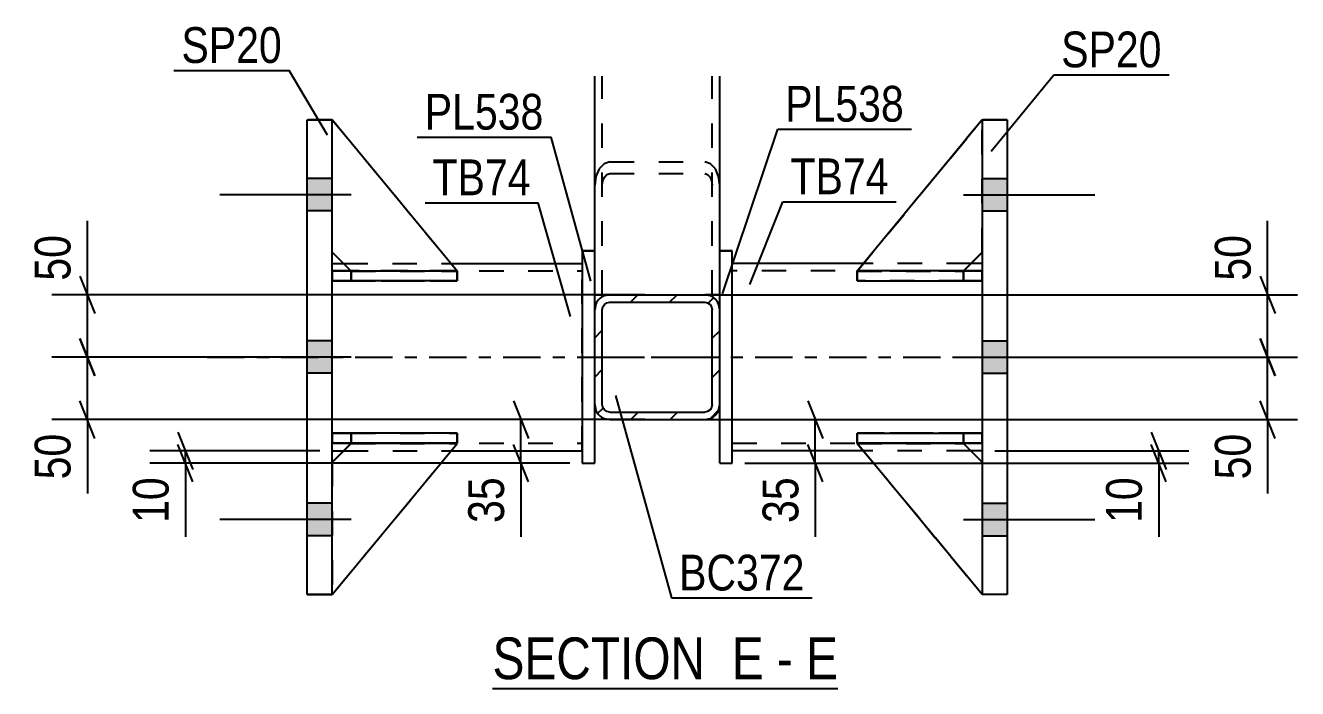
# Model space of a CAD drawing. Header units: millimetres. Extents: x 0 to 841, y 0 to 594.
# Drawn here: x 183.8 to 285.5, y 155.9 to 209 of the extents above; entities that cross this region are included whole.
import ezdxf

# ---------------------------------------------------------------- set-up
doc = ezdxf.new("R2010")
doc.units = ezdxf.units.MM
doc.linetypes.add('DXK_LINE_DOT2', pattern=[3.9198, 1.9599, -1.9599])
doc.linetypes.add('DXK_LINE_DOT3', pattern=[5.9187, 2.979, -0.9799, 0.9799, -0.9799])
doc.styles.add('Arial Narrow', font='ARIALN.TTF', dxfattribs={"height": 0.2})

# ---------------------------------------------------------------- blocks, each defined once
blk = doc.blocks.new('Unknown-318893565-15 - 6550')
at = {"color": 6, "linetype": 'Continuous'}
blk.add_line((221.13, 155.94), (248.77, 155.94), dxfattribs=at)
at = {"color": 0, "linetype": 'Continuous'}
for points in [[(239.23, 156.69), (239.23, 160.19), (221.13, 160.19), (221.13, 156.69)], [(242.84, 156.69), (242.84, 160.19), (240.28, 160.19), (240.28, 156.69)], [(245.17, 156.69), (245.17, 160.19), (243.89, 160.19), (243.89, 156.69)], [(248.77, 156.69), (248.77, 160.19), (246.22, 160.19), (246.22, 156.69)]]:
    blk.add_wipeout(points, dxfattribs=at)
at = {"color": 7, "linetype": 'Continuous', "style": 'Arial Narrow'}
for s, p in [('SECTION ', (221.13, 156.69)), ('E', (240.28, 156.69)), ('E', (246.22, 156.69)), ('-', (243.89, 156.69))]:
    blk.add_text(s, height=3.34, dxfattribs=at).set_placement(p)
blk = doc.blocks.new('Part-318893565-6552 - 6550')
at = {"color": 2, "linetype": 'Continuous'}
for p, q in [((250.32, 189.38), (250.31, 189.38)), ((250.31, 189.38), (250.31, 188.58)), ((260.31, 189.38), (251.55, 189.38)), ((260.31, 189.38), (260.31, 189.38)), ((260.31, 189.38), (260.31, 188.58)), ((250.31, 188.58), (260.31, 188.58))]:
    blk.add_line(p, q, dxfattribs=at)
at = {"color": 7, "linetype": 'DXK_LINE_DOT2'}
for p, q in [((251.55, 189.38), (250.32, 189.38)), ((258.81, 189.38), (250.32, 189.38)), ((258.81, 189.38), (260.31, 189.38)), ((258.81, 189.38), (258.81, 188.58)), ((260.31, 189.38), (260.31, 189.38)), ((250.31, 188.58), (258.81, 188.58)), ((258.81, 188.58), (260.31, 188.58))]:
    blk.add_line(p, q, dxfattribs=at)
blk = doc.blocks.new('Part-318893565-6553 - 6550')
at = {"color": 2, "linetype": 'Continuous'}
for p, q in [((209.81, 175.57), (208.31, 174.07)), ((208.31, 163.48), (218.31, 175.57)), ((218.31, 175.57), (209.81, 175.57)), ((209.81, 175.57), (209.81, 175.57)), ((218.31, 175.57), (218.31, 175.57))]:
    blk.add_line(p, q, dxfattribs=at)
at = {"color": 7, "linetype": 'DXK_LINE_DOT2'}
for p, q in [((208.31, 174.07), (209.81, 175.57)), ((208.31, 163.48), (218.31, 175.57)), ((209.81, 175.57), (218.31, 175.57)), ((208.31, 174.07), (208.31, 163.48))]:
    blk.add_line(p, q, dxfattribs=at)
blk = doc.blocks.new('Part-318893565-6554 - 6550')
at = {"color": 7, "linetype": 'DXK_LINE_DOT2'}
for p, q in [((209.81, 175.57), (208.31, 174.07)), ((208.31, 163.48), (218.31, 175.57)), ((208.31, 174.07), (209.81, 175.57)), ((208.31, 163.48), (218.31, 175.57)), ((218.31, 175.57), (209.81, 175.57)), ((209.81, 175.57), (209.81, 175.57)), ((209.81, 175.57), (218.31, 175.57)), ((218.31, 175.57), (218.31, 175.57)), ((208.31, 174.07), (208.31, 163.48))]:
    blk.add_line(p, q, dxfattribs=at)
blk = doc.blocks.new('Part-318893565-6694 - 6550')
at = {"color": 2, "linetype": 'Continuous'}
for p, q in [((228.31, 190.98), (229.31, 190.98)), ((228.31, 190.98), (228.31, 173.98)), ((229.31, 186.27), (229.31, 190.98)), ((229.31, 173.98), (229.31, 178.67)), ((228.31, 173.98), (229.31, 173.98))]:
    blk.add_line(p, q, dxfattribs=at)
at = {"color": 7, "linetype": 'DXK_LINE_DOT2'}
for p, q in [((229.31, 190.98), (228.31, 190.98)), ((229.31, 190.98), (229.31, 190.98)), ((229.31, 178.67), (229.31, 186.27)), ((228.31, 173.98), (229.31, 173.98))]:
    blk.add_line(p, q, dxfattribs=at)
blk = doc.blocks.new('Part-318893565-6555 - 6550')
at = {"color": 2, "linetype": 'Continuous'}
for p, q in [((218.31, 189.37), (208.31, 201.48)), ((209.8, 189.38), (208.31, 190.87)), ((217.06, 189.37), (218.31, 189.37)), ((218.31, 189.37), (218.31, 189.37))]:
    blk.add_line(p, q, dxfattribs=at)
at = {"color": 7, "linetype": 'DXK_LINE_DOT2'}
for p, q in [((208.31, 190.87), (208.31, 201.48)), ((208.31, 201.48), (218.31, 189.37)), ((209.81, 189.37), (208.31, 190.87)), ((209.81, 189.37), (209.8, 189.38)), ((218.31, 189.37), (209.81, 189.37)), ((209.81, 189.37), (209.81, 189.37)), ((209.81, 189.37), (217.06, 189.37))]:
    blk.add_line(p, q, dxfattribs=at)
blk = doc.blocks.new('Part-318893565-6556 - 6550')
at = {"color": 7, "linetype": 'DXK_LINE_DOT2'}
for p, q in [((208.31, 190.87), (208.31, 201.48)), ((208.31, 201.48), (218.31, 189.37)), ((208.31, 201.48), (218.31, 189.37)), ((209.81, 189.37), (208.31, 190.87)), ((209.81, 189.37), (208.31, 190.87)), ((218.31, 189.37), (209.81, 189.37)), ((209.81, 189.37), (209.81, 189.37)), ((209.81, 189.37), (218.31, 189.37)), ((218.31, 189.37), (218.31, 189.37))]:
    blk.add_line(p, q, dxfattribs=at)
blk = doc.blocks.new('Part-318893565-6557 - 6550')
at = {"color": 7, "linetype": 'DXK_LINE_DOT2'}
for p, q in [((208.31, 176.38), (209.81, 176.38)), ((218.31, 176.38), (208.31, 176.38)), ((208.31, 176.38), (208.31, 176.38)), ((208.31, 176.38), (208.31, 175.58)), ((208.31, 176.38), (208.31, 175.58)), ((209.81, 176.38), (218.31, 176.38)), ((209.81, 176.38), (209.81, 175.58)), ((218.31, 176.38), (218.31, 175.58)), ((209.81, 175.58), (208.31, 175.58)), ((208.31, 175.58), (218.31, 175.58)), ((208.31, 175.58), (208.31, 175.58)), ((218.31, 175.58), (209.81, 175.58))]:
    blk.add_line(p, q, dxfattribs=at)
blk = doc.blocks.new('Part-318893565-6558 - 6550')
at = {"color": 7, "linetype": 'DXK_LINE_DOT2'}
for p, q in [((208.31, 189.38), (209.81, 189.38)), ((218.07, 189.38), (208.31, 189.38)), ((208.31, 189.38), (208.31, 189.38)), ((208.31, 189.38), (208.31, 188.58)), ((208.31, 189.38), (208.31, 188.58)), ((209.81, 189.38), (218.31, 189.38)), ((209.81, 189.38), (209.81, 188.58)), ((218.31, 189.38), (218.31, 188.58)), ((209.81, 188.58), (208.31, 188.58)), ((208.31, 188.58), (218.31, 188.58)), ((208.31, 188.58), (208.31, 188.58)), ((218.31, 188.58), (209.81, 188.58))]:
    blk.add_line(p, q, dxfattribs=at)
blk = doc.blocks.new('Part-318893565-6682 - 6550')
at = {"color": 2, "linetype": 'Continuous'}
for p, q in [((260.31, 201.48), (250.31, 189.37)), ((258.82, 189.38), (260.31, 190.87)), ((251.55, 189.37), (250.31, 189.37)), ((250.31, 189.37), (250.31, 189.37))]:
    blk.add_line(p, q, dxfattribs=at)
at = {"color": 7, "linetype": 'DXK_LINE_DOT2'}
for p, q in [((250.31, 189.37), (260.31, 201.48)), ((260.31, 190.87), (260.31, 201.48)), ((258.81, 189.37), (260.31, 190.87)), ((258.81, 189.37), (250.31, 189.37)), ((258.81, 189.37), (251.55, 189.37)), ((258.81, 189.37), (258.82, 189.38)), ((258.81, 189.37), (258.81, 189.37))]:
    blk.add_line(p, q, dxfattribs=at)
blk = doc.blocks.new('Part-318893565-6559 - 6550')
at = {"color": 2, "linetype": 'Continuous'}
for p, q in [((208.31, 175.58), (208.31, 176.38)), ((218.31, 176.38), (208.31, 176.38)), ((218.31, 175.58), (218.31, 176.38)), ((218.31, 175.58), (208.31, 175.58)), ((208.31, 175.58), (208.31, 175.58))]:
    blk.add_line(p, q, dxfattribs=at)
at = {"color": 7, "linetype": 'DXK_LINE_DOT2'}
for p, q in [((209.81, 176.38), (208.31, 176.38)), ((209.81, 175.58), (209.81, 176.38)), ((218.31, 176.38), (209.81, 176.38)), ((208.31, 175.58), (209.81, 175.58)), ((209.81, 175.58), (218.31, 175.58))]:
    blk.add_line(p, q, dxfattribs=at)
blk = doc.blocks.new('Part-318893565-6560 - 6550')
at = {"color": 2, "linetype": 'Continuous'}
for p, q in [((208.31, 188.58), (208.31, 189.38)), ((208.31, 189.38), (217.06, 189.38)), ((218.31, 189.38), (218.3, 189.38)), ((218.31, 188.58), (218.31, 189.38)), ((218.31, 188.58), (208.31, 188.58)), ((208.31, 188.58), (208.31, 188.58))]:
    blk.add_line(p, q, dxfattribs=at)
at = {"color": 7, "linetype": 'DXK_LINE_DOT2'}
for p, q in [((209.81, 189.38), (208.31, 189.38)), ((209.81, 188.58), (209.81, 189.38)), ((218.3, 189.38), (209.81, 189.38)), ((217.06, 189.38), (218.3, 189.38)), ((208.31, 188.58), (209.81, 188.58)), ((209.81, 188.58), (218.31, 188.58))]:
    blk.add_line(p, q, dxfattribs=at)
blk = doc.blocks.new('Part-318893565-6565 - 6550')
at = {"color": 2, "linetype": 'Continuous'}
for p, q in [((260.31, 201.48), (262.31, 201.48)), ((260.31, 201.48), (260.31, 201.48)), ((260.31, 201.48), (260.31, 163.48)), ((262.31, 201.48), (262.31, 201.48)), ((262.31, 201.48), (262.31, 163.48)), ((262.31, 163.48), (260.31, 163.48))]:
    blk.add_line(p, q, dxfattribs=at)
at = {"color": 7, "linetype": 'DXK_LINE_DOT2'}
for p, q in [((262.31, 201.48), (260.31, 201.48)), ((260.31, 201.48), (260.31, 201.48)), ((262.31, 201.48), (262.31, 201.48)), ((262.31, 163.48), (260.31, 163.48))]:
    blk.add_line(p, q, dxfattribs=at)
blk = doc.blocks.new('Part-318893565-6683 - 6550')
at = {"color": 7, "linetype": 'DXK_LINE_DOT2'}
for p, q in [((250.31, 175.57), (258.81, 175.57)), ((260.31, 163.48), (250.31, 175.57)), ((250.31, 175.57), (250.31, 175.57)), ((258.81, 175.57), (250.31, 175.57)), ((250.31, 175.57), (260.31, 163.48)), ((258.81, 175.57), (260.31, 174.07)), ((258.81, 175.57), (258.81, 175.57)), ((260.31, 174.07), (258.81, 175.57)), ((260.31, 174.07), (260.31, 163.48))]:
    blk.add_line(p, q, dxfattribs=at)
blk = doc.blocks.new('Part-318893565-6570 - 6550')
at = {"color": 2, "linetype": 'Continuous'}
for p, q in [((206.31, 201.48), (206.31, 201.48)), ((206.31, 201.48), (208.31, 201.48)), ((206.31, 163.48), (206.31, 201.48)), ((208.31, 201.48), (208.31, 201.48)), ((208.31, 163.48), (208.31, 201.48)), ((208.31, 163.48), (206.31, 163.48))]:
    blk.add_line(p, q, dxfattribs=at)
at = {"color": 7, "linetype": 'DXK_LINE_DOT2'}
for p, q in [((208.31, 201.48), (206.31, 201.48)), ((206.31, 201.48), (206.31, 201.48)), ((208.31, 201.48), (208.31, 201.48)), ((206.31, 163.48), (208.31, 163.48))]:
    blk.add_line(p, q, dxfattribs=at)
blk = doc.blocks.new('Bolt-318893565-6653 - 6550')
at = {"linetype": 'Continuous'}
for points in [[(208.31, 194.18), (208.31, 196.78), (206.31, 196.78), (206.31, 194.18)], [(208.31, 194.18), (208.31, 196.78), (206.31, 196.78), (206.31, 194.18)], [(208.31, 194.18), (208.31, 196.78), (206.31, 196.78), (206.31, 194.18)], [(208.31, 181.18), (208.31, 183.78), (206.31, 183.78), (206.31, 181.18)], [(208.31, 181.18), (208.31, 183.78), (206.31, 183.78), (206.31, 181.18)], [(208.31, 168.18), (208.31, 170.78), (206.31, 170.78), (206.31, 168.18)], [(208.31, 168.18), (208.31, 170.78), (206.31, 170.78), (206.31, 168.18)], [(208.31, 168.18), (208.31, 170.78), (206.31, 170.78), (206.31, 168.18)]]:
    blk.add_hatch(color=1, dxfattribs=at).paths.add_polyline_path(points)
at = {"color": 1, "linetype": 'Continuous'}
for p, q in [((208.31, 196.78), (206.31, 196.78)), ((208.31, 196.78), (206.31, 196.78)), ((208.31, 196.78), (206.31, 196.78)), ((209.81, 195.48), (199.31, 195.48)), ((209.81, 195.48), (199.31, 195.48)), ((209.81, 195.48), (199.31, 195.48)), ((208.31, 194.18), (206.31, 194.18)), ((208.31, 194.18), (206.31, 194.18)), ((208.31, 194.18), (206.31, 194.18)), ((208.31, 183.78), (206.31, 183.78)), ((208.31, 183.78), (206.31, 183.78)), ((209.81, 182.48), (199.31, 182.48)), ((209.81, 182.48), (199.31, 182.48)), ((208.31, 181.18), (206.31, 181.18)), ((208.31, 181.18), (206.31, 181.18)), ((208.31, 170.78), (206.31, 170.78)), ((208.31, 170.78), (206.31, 170.78)), ((208.31, 170.78), (206.31, 170.78)), ((209.81, 169.48), (199.31, 169.48)), ((209.81, 169.48), (199.31, 169.48)), ((209.81, 169.48), (199.31, 169.48)), ((208.31, 168.18), (206.31, 168.18)), ((208.31, 168.18), (206.31, 168.18)), ((208.31, 168.18), (206.31, 168.18))]:
    blk.add_line(p, q, dxfattribs=at)
blk = doc.blocks.new('Bolt-318893565-6654 - 6550')
at = {"linetype": 'Continuous'}
for points in [[(262.31, 194.18), (262.31, 196.78), (260.31, 196.78), (260.31, 194.18)], [(262.31, 194.18), (262.31, 196.78), (260.31, 196.78), (260.31, 194.18)], [(262.31, 194.18), (262.31, 196.78), (260.31, 196.78), (260.31, 194.18)], [(262.31, 181.18), (262.31, 183.78), (260.31, 183.78), (260.31, 181.18)], [(262.31, 181.18), (262.31, 183.78), (260.31, 183.78), (260.31, 181.18)], [(262.31, 168.18), (262.31, 170.78), (260.31, 170.78), (260.31, 168.18)], [(262.31, 168.18), (262.31, 170.78), (260.31, 170.78), (260.31, 168.18)], [(262.31, 168.18), (262.31, 170.78), (260.31, 170.78), (260.31, 168.18)]]:
    blk.add_hatch(color=1, dxfattribs=at).paths.add_polyline_path(points)
at = {"color": 1, "linetype": 'Continuous'}
for p, q in [((260.31, 196.78), (262.31, 196.78)), ((260.31, 196.78), (262.31, 196.78)), ((260.31, 196.78), (262.31, 196.78)), ((258.81, 195.48), (269.31, 195.48)), ((258.81, 195.48), (269.31, 195.48)), ((258.81, 195.48), (269.31, 195.48)), ((260.31, 194.18), (262.31, 194.18)), ((260.31, 194.18), (262.31, 194.18)), ((260.31, 194.18), (262.31, 194.18)), ((260.31, 183.78), (262.31, 183.78)), ((260.31, 183.78), (262.31, 183.78)), ((258.81, 182.48), (269.31, 182.48)), ((258.81, 182.48), (269.31, 182.48)), ((260.31, 181.18), (262.31, 181.18)), ((260.31, 181.18), (262.31, 181.18)), ((260.31, 170.78), (262.31, 170.78)), ((260.31, 170.78), (262.31, 170.78)), ((260.31, 170.78), (262.31, 170.78)), ((258.81, 169.48), (269.31, 169.48)), ((258.81, 169.48), (269.31, 169.48)), ((258.81, 169.48), (269.31, 169.48)), ((260.31, 168.18), (262.31, 168.18)), ((260.31, 168.18), (262.31, 168.18)), ((260.31, 168.18), (262.31, 168.18))]:
    blk.add_line(p, q, dxfattribs=at)
blk = doc.blocks.new('Part-318893565-6678 - 6550')
at = {"color": 2, "linetype": 'Continuous'}
for p, q in [((250.31, 176.38), (260.31, 176.38)), ((250.31, 176.38), (250.31, 175.58)), ((260.31, 176.38), (260.31, 176.38)), ((260.31, 175.58), (260.31, 176.38)), ((260.31, 175.58), (250.31, 175.58))]:
    blk.add_line(p, q, dxfattribs=at)
at = {"color": 7, "linetype": 'DXK_LINE_DOT2'}
for p, q in [((258.81, 176.38), (250.31, 176.38)), ((260.31, 176.38), (258.81, 176.38)), ((258.81, 176.38), (258.81, 175.58)), ((260.31, 176.38), (260.31, 176.38)), ((250.31, 175.58), (258.81, 175.58)), ((258.81, 175.58), (260.31, 175.58))]:
    blk.add_line(p, q, dxfattribs=at)
blk = doc.blocks.new('Part-318893565-6679 - 6550')
at = {"color": 7, "linetype": 'DXK_LINE_DOT2'}
for p, q in [((250.31, 188.58), (250.31, 189.38)), ((250.31, 189.38), (258.81, 189.38)), ((260.31, 189.38), (250.31, 189.38)), ((258.81, 188.58), (258.81, 189.38)), ((258.81, 189.38), (260.31, 189.38)), ((260.31, 188.58), (260.31, 189.38)), ((260.31, 188.58), (260.31, 189.38)), ((260.31, 189.38), (260.31, 189.38)), ((258.81, 188.58), (250.31, 188.58)), ((250.31, 188.58), (260.31, 188.58)), ((260.31, 188.58), (258.81, 188.58)), ((260.31, 188.58), (260.31, 188.58))]:
    blk.add_line(p, q, dxfattribs=at)
blk = doc.blocks.new('Part-318893565-6680 - 6550')
at = {"color": 7, "linetype": 'DXK_LINE_DOT2'}
for p, q in [((250.31, 175.58), (250.31, 176.38)), ((250.31, 176.38), (258.81, 176.38)), ((260.31, 176.38), (250.31, 176.38)), ((258.81, 175.58), (258.81, 176.38)), ((258.81, 176.38), (260.31, 176.38)), ((260.31, 175.58), (260.31, 176.38)), ((260.31, 175.58), (260.31, 176.38)), ((260.31, 176.38), (260.31, 176.38)), ((258.81, 175.58), (250.31, 175.58)), ((250.31, 175.58), (260.31, 175.58)), ((260.31, 175.58), (258.81, 175.58)), ((260.31, 175.58), (260.31, 175.58))]:
    blk.add_line(p, q, dxfattribs=at)
blk = doc.blocks.new('Part-318893565-6681 - 6550')
at = {"color": 7, "linetype": 'DXK_LINE_DOT2'}
for p, q in [((260.31, 201.48), (250.31, 189.37)), ((250.31, 189.37), (260.31, 201.48)), ((260.31, 190.87), (260.31, 201.48)), ((258.81, 189.37), (260.31, 190.87)), ((258.81, 189.37), (260.31, 190.87)), ((250.31, 189.37), (258.81, 189.37)), ((250.31, 189.37), (250.31, 189.37)), ((258.81, 189.37), (250.31, 189.37)), ((258.81, 189.37), (258.81, 189.37))]:
    blk.add_line(p, q, dxfattribs=at)
blk = doc.blocks.new('Part-318893565-6684 - 6550')
at = {"color": 2, "linetype": 'Continuous'}
for p, q in [((250.31, 175.57), (250.31, 175.57)), ((258.81, 175.57), (250.31, 175.57)), ((260.31, 163.48), (250.31, 175.57)), ((258.81, 175.57), (258.81, 175.57)), ((258.81, 175.57), (260.31, 174.07))]:
    blk.add_line(p, q, dxfattribs=at)
at = {"color": 7, "linetype": 'DXK_LINE_DOT2'}
for p, q in [((250.31, 175.57), (258.81, 175.57)), ((260.31, 163.48), (250.31, 175.57)), ((258.81, 175.57), (260.31, 174.07)), ((260.31, 174.07), (260.31, 163.48))]:
    blk.add_line(p, q, dxfattribs=at)
blk = doc.blocks.new('Part-318893565-6689 - 6550')
at = {"color": 2, "linetype": 'Continuous'}
for p, q in [((208.31, 189.98), (209.2, 189.98)), ((217.8, 189.98), (228.31, 189.98)), ((208.31, 174.98), (209.22, 174.98)), ((217.82, 174.98), (228.31, 174.98))]:
    blk.add_line(p, q, dxfattribs=at)
at = {"color": 7, "linetype": 'DXK_LINE_DOT2'}
for p, q in [((208.31, 174.98), (208.31, 189.98)), ((208.31, 189.38), (228.31, 189.38)), ((209.2, 189.98), (217.8, 189.98)), ((228.31, 174.98), (228.31, 189.98)), ((208.31, 175.58), (228.31, 175.58)), ((209.22, 174.98), (217.82, 174.98))]:
    blk.add_line(p, q, dxfattribs=at)
at = {"color": 7, "linetype": 'DXK_LINE_DOT3'}
blk.add_line((198.31, 182.48), (238.31, 182.48), dxfattribs=at)
blk = doc.blocks.new('Part-318893565-6699 - 6550')
at = {"color": 2, "linetype": 'Continuous'}
for p, q in [((239.31, 190.98), (240.31, 190.98)), ((239.31, 186.27), (239.31, 190.98)), ((240.31, 173.98), (240.31, 190.98)), ((239.31, 173.98), (239.31, 178.67)), ((239.31, 173.98), (240.31, 173.98))]:
    blk.add_line(p, q, dxfattribs=at)
at = {"color": 7, "linetype": 'DXK_LINE_DOT2'}
for p, q in [((239.31, 190.98), (239.31, 190.98)), ((240.31, 190.98), (239.31, 190.98)), ((239.31, 178.67), (239.31, 186.27)), ((239.31, 173.98), (240.31, 173.98))]:
    blk.add_line(p, q, dxfattribs=at)
blk = doc.blocks.new('Part-318893565-6704 - 6550')
at = {"color": 2, "linetype": 'Continuous'}
for p, q in [((250.81, 189.98), (240.31, 189.98)), ((260.31, 189.98), (259.42, 189.98)), ((250.8, 174.98), (240.31, 174.98)), ((260.31, 174.98), (259.4, 174.98))]:
    blk.add_line(p, q, dxfattribs=at)
at = {"color": 7, "linetype": 'DXK_LINE_DOT2'}
for p, q in [((240.31, 174.98), (240.31, 189.98)), ((260.31, 189.38), (240.31, 189.38)), ((259.42, 189.98), (250.81, 189.98)), ((260.31, 189.98), (260.31, 174.98)), ((240.31, 175.58), (260.31, 175.58)), ((259.4, 174.98), (250.8, 174.98))]:
    blk.add_line(p, q, dxfattribs=at)
at = {"color": 7, "linetype": 'DXK_LINE_DOT3'}
blk.add_line((230.31, 182.48), (270.31, 182.48), dxfattribs=at)
blk = doc.blocks.new('Part-318893565-6713 - 6550')
at = {"linetype": 'Continuous'}
h = blk.add_hatch(dxfattribs=at)
h.set_pattern_fill('', scale=0.7, style=0, pattern_type=0)
h.set_pattern_definition([(45, (238.566, 177.5618), (-1.57154, 1.57154), [])])
h.paths.add_polyline_path([(238.11, 177.47), (238.57, 177.56), (238.96, 177.82), (239.22, 178.21), (239.31, 178.67), (239.31, 186.27), (239.22, 186.73), (238.96, 187.12), (238.57, 187.38), (238.11, 187.47), (230.51, 187.47), (230.05, 187.38), (229.66, 187.12), (229.4, 186.73), (229.31, 186.27), (229.31, 178.67), (229.4, 178.21), (229.66, 177.82), (230.05, 177.56), (230.51, 177.47)])
h.paths.add_polyline_path([(230.51, 178.07), (230.28, 178.12), (230.08, 178.25), (229.95, 178.44), (229.91, 178.67), (229.91, 186.27), (229.95, 186.5), (230.08, 186.69), (230.28, 186.82), (230.51, 186.87), (238.11, 186.87), (238.34, 186.82), (238.53, 186.69), (238.66, 186.5), (238.71, 186.27), (238.71, 178.67), (238.66, 178.44), (238.53, 178.25), (238.34, 178.12), (238.11, 178.07)])
at = {"color": 2, "linetype": 'Continuous'}
for p, q in [((230.51, 187.47), (230.05, 187.38)), ((230.51, 187.47), (238.11, 187.47)), ((238.57, 187.38), (238.11, 187.47)), ((229.4, 186.73), (229.31, 186.27)), ((229.31, 178.67), (229.31, 186.27)), ((229.91, 186.27), (229.95, 186.5)), ((229.91, 178.67), (229.91, 186.27)), ((229.95, 186.5), (230.08, 186.69)), ((230.08, 186.69), (230.28, 186.82)), ((230.28, 186.82), (230.51, 186.87)), ((230.51, 186.87), (238.11, 186.87)), ((238.11, 186.87), (238.34, 186.82)), ((238.34, 186.82), (238.53, 186.69)), ((238.53, 186.69), (238.66, 186.5)), ((238.66, 186.5), (238.71, 186.27)), ((238.71, 178.67), (238.71, 186.27)), ((239.31, 186.27), (239.22, 186.73)), ((239.31, 178.67), (239.31, 186.27)), ((229.31, 178.67), (229.4, 178.21)), ((229.95, 178.44), (229.91, 178.67)), ((230.08, 178.25), (229.95, 178.44)), ((230.28, 178.12), (230.08, 178.25)), ((238.53, 178.25), (238.34, 178.12)), ((238.66, 178.44), (238.53, 178.25)), ((238.71, 178.67), (238.66, 178.44)), ((239.22, 178.21), (239.31, 178.67)), ((230.05, 177.56), (230.51, 177.47)), ((230.51, 178.07), (230.28, 178.12)), ((230.51, 178.07), (238.11, 178.07)), ((230.51, 177.47), (238.11, 177.47)), ((238.34, 178.12), (238.11, 178.07)), ((238.11, 177.47), (238.57, 177.56))]:
    blk.add_line(p, q, dxfattribs=at)
at = {"color": 7, "linetype": 'DXK_LINE_DOT3'}
blk.add_line((234.31, 182.47), (234.31, 182.47), dxfattribs=at)
at = {"color": 2, "linetype": 'Continuous'}
for centre, start, end in [((230.51, 186.27), 112.5, 157.5), ((238.11, 186.27), 22.5, 67.5), ((230.51, 178.67), 202.5, 247.5), ((238.11, 178.67), 292.5, 337.5)]:
    blk.add_arc(centre, 1.2, start, end, dxfattribs=at)
blk = doc.blocks.new('Part-318893565-6724 - 6550')
at = {"color": 2, "linetype": 'Continuous'}
for p, q in [((229.31, 190.98), (229.31, 204.98)), ((239.31, 190.98), (239.31, 204.98)), ((229.31, 187.47), (230.51, 187.47)), ((238.57, 187.47), (238.11, 187.47)), ((239.31, 187.47), (238.57, 187.47))]:
    blk.add_line(p, q, dxfattribs=at)
at = {"color": 7, "linetype": 'DXK_LINE_DOT2'}
for p, q in [((229.91, 187.47), (229.91, 204.98)), ((238.71, 187.47), (238.71, 204.98)), ((229.31, 187.47), (229.31, 190.98)), ((239.31, 187.47), (239.31, 190.98)), ((229.95, 187.47), (229.91, 187.47)), ((229.91, 187.47), (229.95, 187.47)), ((230.05, 187.47), (229.95, 187.47)), ((229.95, 187.47), (230.05, 187.47)), ((230.51, 187.47), (238.11, 187.47)), ((238.57, 187.47), (238.11, 187.47)), ((238.53, 187.47), (238.57, 187.47)), ((238.57, 187.47), (238.66, 187.47)), ((238.66, 187.47), (238.71, 187.47))]:
    blk.add_line(p, q, dxfattribs=at)
blk = doc.blocks.new('Part-318893565-6725 - 6550')
at = {"color": 7, "linetype": 'DXK_LINE_DOT2'}
for p, q in [((229.31, 187.47), (229.31, 204.98)), ((229.91, 187.47), (229.91, 204.98)), ((238.71, 187.47), (238.71, 204.98)), ((239.31, 187.47), (239.31, 204.98)), ((229.66, 197.55), (229.4, 196.95)), ((230.05, 197.95), (229.66, 197.55)), ((230.51, 198.1), (230.05, 197.95)), ((230.51, 198.1), (238.11, 198.1)), ((238.57, 197.95), (238.11, 198.1)), ((238.96, 197.55), (238.57, 197.95)), ((239.22, 196.95), (238.96, 197.55)), ((229.4, 196.95), (229.31, 196.24)), ((229.91, 196.24), (229.95, 196.59)), ((229.95, 196.59), (230.08, 196.89)), ((230.08, 196.89), (230.28, 197.1)), ((230.28, 197.1), (230.51, 197.17)), ((230.51, 197.17), (238.11, 197.17)), ((238.11, 197.17), (238.34, 197.1)), ((238.34, 197.1), (238.53, 196.89)), ((238.53, 196.89), (238.66, 196.59)), ((238.66, 196.59), (238.71, 196.24)), ((239.31, 196.24), (239.22, 196.95)), ((229.31, 187.47), (239.31, 187.47))]:
    blk.add_line(p, q, dxfattribs=at)
blk = doc.blocks.new('StraightDimension-318893565-6792 - 6550')
at = {"color": 7, "linetype": 'Continuous'}
for p, q in [((273.83, 176.48), (275.03, 173.48)), ((275.03, 172.48), (273.83, 175.48)), ((261.31, 174.98), (276.83, 174.98)), ((274.43, 173.98), (274.43, 174.98)), ((241.31, 173.98), (276.83, 173.98)), ((274.43, 173.98), (274.43, 168.08)), ((274.43, 173.98), (274.43, 168.08))]:
    blk.add_line(p, q, dxfattribs=at)
at = {"color": 0}
blk.add_wipeout([(273.68, 173.46), (269.48, 173.46), (269.48, 168.6), (273.68, 168.6)], dxfattribs=at)
at = {"color": 3, "style": 'Arial Narrow'}
blk.add_text('10', height=2.863, rotation=90.0002, dxfattribs=at).set_placement((273.08, 169.2))
blk = doc.blocks.new('StraightDimension-318893565-6740 - 6550')
at = {"color": 7, "linetype": 'Continuous'}
for p, q in [((188.11, 183.98), (189.31, 180.98)), ((200.35, 182.48), (185.86, 182.48)), ((188.71, 177.47), (188.71, 182.48)), ((189.31, 175.97), (188.11, 178.97)), ((233.31, 177.47), (185.86, 177.47)), ((188.71, 177.47), (188.71, 171.56)), ((188.71, 177.47), (188.71, 171.56))]:
    blk.add_line(p, q, dxfattribs=at)
at = {"color": 0}
blk.add_wipeout([(187.96, 176.95), (183.76, 176.95), (183.76, 172.09), (187.96, 172.09)], dxfattribs=at)
at = {"color": 3, "style": 'Arial Narrow'}
blk.add_text('50', height=2.863, rotation=90.0002, dxfattribs=at).set_placement((187.36, 172.69))
blk = doc.blocks.new('StraightDimension-318893565-6770 - 6550')
at = {"color": 7, "linetype": 'Continuous'}
for p, q in [((222.8, 178.97), (224, 175.97)), ((233.31, 177.47), (220.55, 177.47)), ((223.4, 173.98), (223.4, 177.47)), ((224, 172.48), (222.8, 175.48)), ((227.31, 173.98), (220.55, 173.98)), ((223.4, 173.98), (223.4, 168.08)), ((223.4, 173.98), (223.4, 168.08))]:
    blk.add_line(p, q, dxfattribs=at)
at = {"color": 0}
blk.add_wipeout([(222.65, 173.46), (218.45, 173.46), (218.45, 168.6), (222.65, 168.6)], dxfattribs=at)
at = {"color": 3, "style": 'Arial Narrow'}
blk.add_text('35', height=2.863, rotation=90.0002, dxfattribs=at).set_placement((222.05, 169.2))
blk = doc.blocks.new('StraightDimension-318893565-6730 - 6550')
at = {"color": 7, "linetype": 'Continuous'}
for p, q in [((188.71, 187.47), (188.71, 193.38)), ((188.71, 187.47), (188.71, 193.38)), ((188.11, 188.97), (189.31, 185.97)), ((233.31, 187.47), (185.86, 187.47)), ((188.71, 182.48), (188.71, 187.47)), ((189.31, 180.98), (188.11, 183.98)), ((200.35, 182.48), (185.86, 182.48))]:
    blk.add_line(p, q, dxfattribs=at)
at = {"color": 0}
blk.add_wipeout([(187.96, 192.85), (183.76, 192.85), (183.76, 188), (187.96, 188)], dxfattribs=at)
at = {"color": 3, "style": 'Arial Narrow'}
blk.add_text('50', height=2.863, rotation=90.0002, dxfattribs=at).set_placement((187.36, 188.6))
blk = doc.blocks.new('StraightDimension-318893565-6750 - 6550')
at = {"color": 7, "linetype": 'Continuous'}
for p, q in [((282.54, 183.98), (283.74, 180.98)), ((268.79, 182.48), (285.54, 182.48)), ((283.14, 177.47), (283.14, 182.48)), ((283.74, 175.97), (282.54, 178.97)), ((235.31, 177.47), (285.54, 177.47)), ((283.14, 177.47), (283.14, 171.56)), ((283.14, 177.47), (283.14, 171.56))]:
    blk.add_line(p, q, dxfattribs=at)
at = {"color": 0}
blk.add_wipeout([(282.39, 176.95), (278.19, 176.95), (278.19, 172.09), (282.39, 172.09)], dxfattribs=at)
at = {"color": 3, "style": 'Arial Narrow'}
blk.add_text('50', height=2.863, rotation=90.0002, dxfattribs=at).set_placement((281.79, 172.69))
blk = doc.blocks.new('StraightDimension-318893565-6760 - 6550')
at = {"color": 7, "linetype": 'Continuous'}
for p, q in [((283.14, 187.47), (283.14, 193.38)), ((283.14, 187.47), (283.14, 193.38)), ((282.54, 188.97), (283.74, 185.97)), ((235.31, 187.47), (285.54, 187.47)), ((283.14, 182.48), (283.14, 187.47)), ((283.74, 180.98), (282.54, 183.98)), ((268.79, 182.48), (285.54, 182.48))]:
    blk.add_line(p, q, dxfattribs=at)
at = {"color": 0}
blk.add_wipeout([(282.39, 192.85), (278.19, 192.85), (278.19, 188), (282.39, 188)], dxfattribs=at)
at = {"color": 3, "style": 'Arial Narrow'}
blk.add_text('50', height=2.863, rotation=90.0002, dxfattribs=at).set_placement((281.79, 188.6))
blk = doc.blocks.new('StraightDimension-318893565-6781 - 6550')
at = {"color": 7, "linetype": 'Continuous'}
for p, q in [((246.35, 178.97), (247.55, 175.97)), ((235.31, 177.47), (249.35, 177.47)), ((246.95, 173.98), (246.95, 177.47)), ((247.55, 172.48), (246.35, 175.48)), ((241.31, 173.98), (249.35, 173.98)), ((246.95, 173.98), (246.95, 168.08)), ((246.95, 173.98), (246.95, 168.08))]:
    blk.add_line(p, q, dxfattribs=at)
at = {"color": 0}
blk.add_wipeout([(246.2, 173.46), (242, 173.46), (242, 168.6), (246.2, 168.6)], dxfattribs=at)
at = {"color": 3, "style": 'Arial Narrow'}
blk.add_text('35', height=2.863, rotation=90.0002, dxfattribs=at).set_placement((245.6, 169.2))
blk = doc.blocks.new('StraightDimension-318893565-6802 - 6550')
at = {"color": 7, "linetype": 'Continuous'}
for p, q in [((195.96, 176.48), (197.16, 173.48)), ((197.16, 172.48), (195.96, 175.48)), ((207.31, 174.98), (193.71, 174.98)), ((196.56, 173.98), (196.56, 174.98)), ((227.31, 173.98), (193.71, 173.98)), ((196.56, 173.98), (196.56, 168.08)), ((196.56, 173.98), (196.56, 168.08))]:
    blk.add_line(p, q, dxfattribs=at)
at = {"color": 0}
blk.add_wipeout([(195.81, 173.46), (191.61, 173.46), (191.61, 168.6), (195.81, 168.6)], dxfattribs=at)
at = {"color": 3, "style": 'Arial Narrow'}
blk.add_text('10', height=2.863, rotation=90.0002, dxfattribs=at).set_placement((195.21, 169.2))
blk = doc.blocks.new('Mark-318893565-6561 - 6550')
at = {"color": 30, "linetype": 'Continuous'}
for p, q in [((261.03, 198.96), (266.03, 205.08)), ((266.03, 205.08), (275.27, 205.08))]:
    blk.add_line(p, q, dxfattribs=at)
at = {"color": 0}
blk.add_wipeout([(274.67, 205.68), (274.67, 208.68), (266.63, 208.68), (266.63, 205.68)], dxfattribs=at)
blk.add_wipeout([(274.67, 205.68), (274.67, 208.68), (266.63, 208.68), (266.63, 205.68)], dxfattribs=at)
at = {"color": 3, "style": 'Arial Narrow'}
blk.add_text('SP20', height=2.863, dxfattribs=at).set_placement((266.63, 205.68))
blk = doc.blocks.new('Mark-318893565-6566 - 6550')
at = {"color": 30, "linetype": 'Continuous'}
for p in [(195.64, 205.43), (207.93, 200.24)]:
    blk.add_line(p, (204.87, 205.43), dxfattribs=at)
at = {"color": 0}
blk.add_wipeout([(204.27, 206.03), (204.27, 209.03), (196.24, 209.03), (196.24, 206.03)], dxfattribs=at)
blk.add_wipeout([(204.27, 206.03), (204.27, 209.03), (196.24, 209.03), (196.24, 206.03)], dxfattribs=at)
at = {"color": 3, "style": 'Arial Narrow'}
blk.add_text('SP20', height=2.863, dxfattribs=at).set_placement((196.24, 206.03))
blk = doc.blocks.new('Mark-318893565-6700 - 6550')
at = {"color": 30, "linetype": 'Continuous'}
for p, q in [((241.72, 188.3), (244.37, 194.92)), ((244.37, 194.92), (253.42, 194.92))]:
    blk.add_line(p, q, dxfattribs=at)
at = {"color": 0}
blk.add_wipeout([(252.82, 195.52), (252.82, 198.52), (244.97, 198.52), (244.97, 195.52)], dxfattribs=at)
blk.add_wipeout([(252.82, 195.52), (252.82, 198.52), (244.97, 198.52), (244.97, 195.52)], dxfattribs=at)
at = {"color": 3, "style": 'Arial Narrow'}
blk.add_text('TB74', height=2.863, dxfattribs=at).set_placement((244.97, 195.52))
blk = doc.blocks.new('Mark-318893565-6685 - 6550')
at = {"color": 30, "linetype": 'Continuous'}
for p in [(215.73, 194.84), (227.38, 185.72)]:
    blk.add_line(p, (224.78, 194.84), dxfattribs=at)
at = {"color": 0}
blk.add_wipeout([(224.18, 195.44), (224.18, 198.44), (216.33, 198.44), (216.33, 195.44)], dxfattribs=at)
blk.add_wipeout([(224.18, 195.44), (224.18, 198.44), (216.33, 198.44), (216.33, 195.44)], dxfattribs=at)
at = {"color": 3, "style": 'Arial Narrow'}
blk.add_text('TB74', height=2.863, dxfattribs=at).set_placement((216.33, 195.44))
blk = doc.blocks.new('Mark-318893565-6690 - 6550')
at = {"color": 30, "linetype": 'Continuous'}
for p in [(215.11, 200.09), (229, 188.57)]:
    blk.add_line(p, (225.81, 200.09), dxfattribs=at)
at = {"color": 0}
blk.add_wipeout([(225.21, 200.69), (225.21, 203.69), (215.71, 203.69), (215.71, 200.69)], dxfattribs=at)
blk.add_wipeout([(225.21, 200.69), (225.21, 203.69), (215.71, 203.69), (215.71, 200.69)], dxfattribs=at)
at = {"color": 3, "style": 'Arial Narrow'}
blk.add_text('PL538', height=2.863, dxfattribs=at).set_placement((215.71, 200.69))
blk = doc.blocks.new('Mark-318893565-6695 - 6550')
at = {"color": 30, "linetype": 'Continuous'}
for p, q in [((239.54, 187.55), (243.95, 200.73)), ((243.95, 200.73), (254.66, 200.73))]:
    blk.add_line(p, q, dxfattribs=at)
at = {"color": 0}
blk.add_wipeout([(254.06, 201.33), (254.06, 204.33), (244.55, 204.33), (244.55, 201.33)], dxfattribs=at)
blk.add_wipeout([(254.06, 201.33), (254.06, 204.33), (244.55, 204.33), (244.55, 201.33)], dxfattribs=at)
at = {"color": 3, "style": 'Arial Narrow'}
blk.add_text('PL538', height=2.863, dxfattribs=at).set_placement((244.55, 201.33))
blk = doc.blocks.new('Mark-318893565-6709 - 6550')
at = {"color": 30, "linetype": 'Continuous'}
for p, q in [((230.98, 179.41), (235.46, 163.19)), ((235.46, 163.19), (246.71, 163.19))]:
    blk.add_line(p, q, dxfattribs=at)
at = {"color": 0}
blk.add_wipeout([(246.11, 163.79), (246.11, 166.79), (236.06, 166.79), (236.06, 163.79)], dxfattribs=at)
blk.add_wipeout([(246.11, 163.79), (246.11, 166.79), (236.06, 166.79), (236.06, 163.79)], dxfattribs=at)
at = {"color": 3, "style": 'Arial Narrow'}
blk.add_text('BC372', height=2.863, dxfattribs=at).set_placement((236.06, 163.79))

msp = doc.modelspace()

# ---------------------------------------------------------------- block references
for name in ['Part-318893565-6724 - 6550', 'Part-318893565-6725 - 6550', 'Part-318893565-6570 - 6550', 'Part-318893565-6555 - 6550', 'Part-318893565-6556 - 6550', 'Part-318893565-6682 - 6550', 'Part-318893565-6681 - 6550', 'Part-318893565-6565 - 6550', 'Bolt-318893565-6653 - 6550', 'Bolt-318893565-6654 - 6550', 'Part-318893565-6694 - 6550', 'Part-318893565-6699 - 6550', 'Part-318893565-6689 - 6550', 'Part-318893565-6558 - 6550', 'Part-318893565-6560 - 6550', 'Part-318893565-6704 - 6550', 'Part-318893565-6552 - 6550', 'Part-318893565-6679 - 6550', 'Part-318893565-6713 - 6550', 'Part-318893565-6557 - 6550', 'Part-318893565-6559 - 6550', 'Part-318893565-6678 - 6550', 'Part-318893565-6680 - 6550', 'Part-318893565-6553 - 6550', 'Part-318893565-6554 - 6550', 'Part-318893565-6683 - 6550', 'Part-318893565-6684 - 6550', 'Unknown-318893565-15 - 6550']:
    msp.add_blockref(name, (0, 0))

# ---------------------------------------------------------------- next in the draw order: block references
for name in ['Mark-318893565-6566 - 6550', 'Mark-318893565-6561 - 6550', 'StraightDimension-318893565-6740 - 6550', 'StraightDimension-318893565-6792 - 6550']:
    msp.add_blockref(name, (0, 0))

# ---------------------------------------------------------------- next in the draw order: block references
for name in ['StraightDimension-318893565-6730 - 6550', 'StraightDimension-318893565-6750 - 6550', 'StraightDimension-318893565-6770 - 6550']:
    msp.add_blockref(name, (0, 0))

# ---------------------------------------------------------------- next in the draw order: block references
for name in ['Mark-318893565-6685 - 6550', 'StraightDimension-318893565-6760 - 6550', 'StraightDimension-318893565-6781 - 6550', 'StraightDimension-318893565-6802 - 6550']:
    msp.add_blockref(name, (0, 0))

# ---------------------------------------------------------------- next in the draw order: block references
for name in ['Mark-318893565-6690 - 6550', 'Mark-318893565-6700 - 6550', 'Mark-318893565-6709 - 6550']:
    msp.add_blockref(name, (0, 0))

# ---------------------------------------------------------------- next in the draw order: block references
msp.add_blockref('Mark-318893565-6695 - 6550', (0, 0))

doc.saveas('drawing.dxf')
